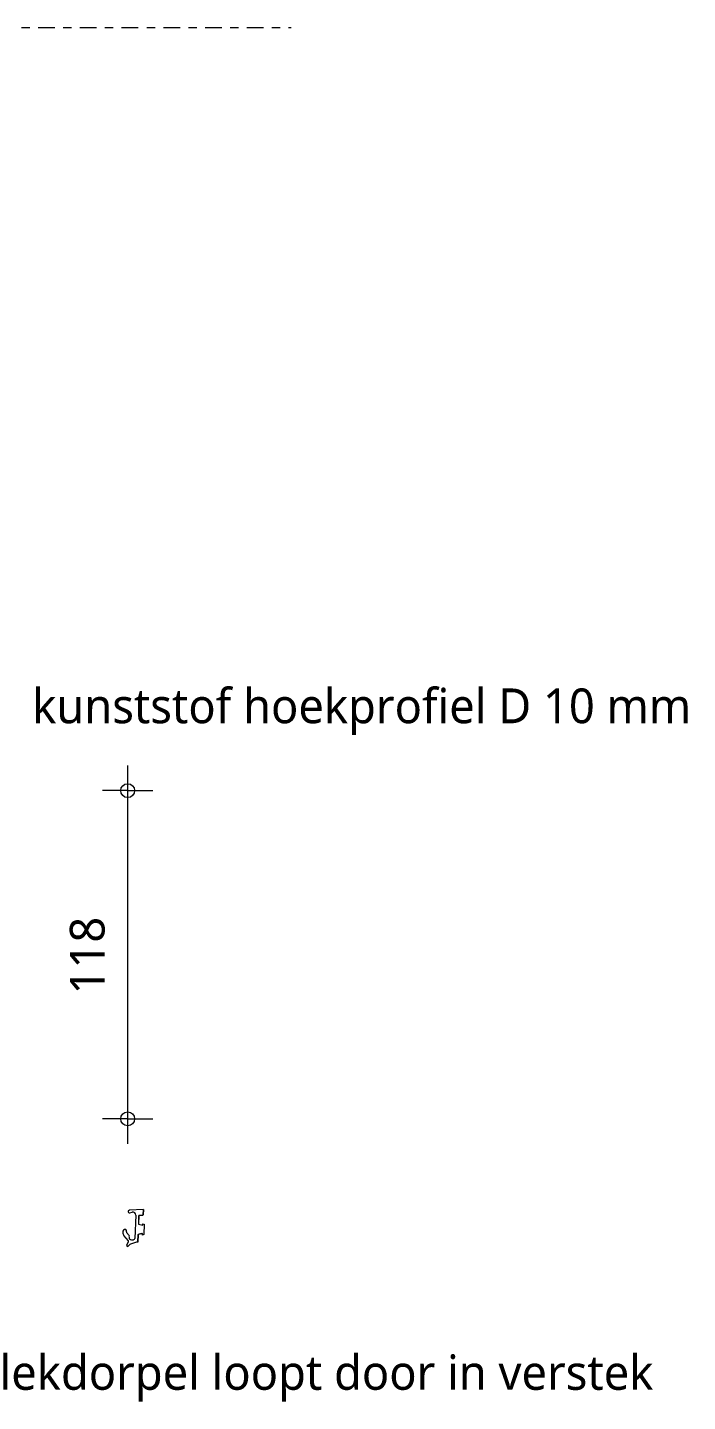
# Model space of a CAD drawing. Header units: millimetres. Extents: x 6732 to 10947, y 894 to 9086.
# Drawn here: x 9616 to 9853.4, y 3077.9 to 3571.9 of the extents above; entities that cross this region are included whole.
import ezdxf

# ---------------------------------------------------------------- set-up
doc = ezdxf.new("R2010")
doc.units = ezdxf.units.MM
doc.linetypes.add('MV_center', pattern=[15, 6, -3, 3, -3])
for name, color, linetype, lineweight in [('A-ANNO-DIMS', 211, 'Continuous', 13), ('A-ANNO-DIMS-5', 211, 'Continuous', 13), ('A-DETL-GENF', 92, 'Continuous', 18), ('Doorsnede Strandbaak_dwg', 8, 'Continuous', 13), ('G-ANNO-TEXT', 231, 'Continuous', 13), ('zeichnen', 250, 'Continuous', 13)]:
    doc.layers.add(name, color=color, linetype=linetype, lineweight=lineweight)
doc.styles.add('Segoe UI_2', font='segoeui.ttf', dxfattribs={"height": 12.5})
doc.dimstyles.new('2_5_mm_1', dxfattribs={"dimscale": 304.8, "dimtxt": 13.092049, "dimasz": 0.016404, "dimexe": 0.029528, "dimexo": 0.0625, "dimgap": 0.014764, "dimtad": 1, "dimdec": 0, "dimzin": 0, "dimdsep": 46, "dimtxsty": 'Segoe UI_2', "dimblk1": 'DOTBLANK', "dimblk2": 'DOTBLANK', "dimsah": 1, "dimcen": 0.09, "dimdle": 0.029528, "dimazin": 0, "dimtfac": 1, "dimtdec": 4, "dimtix": 1, "dimtmove": 0, "dimatfit": 3, "dimfxl": 0.029528, "dimfxlon": 1, "dimtvp": 1, "dimtfill": 1, "dimtolj": 1, "dimtzin": 0, "dimarcsym": 2})

# ---------------------------------------------------------------- blocks, each defined once
blk = doc.blocks.new('Doorsnede Strandbaak_dwg_rubber-3257550-Details Strandbaak Patio Woning')
at = {"layer": 'zeichnen'}
for p, q in [((-1702, 7718), (-1702, 7933)), ((-1695, 7943), (-1691, 7944)), ((-1644, 8004), (-1655, 7993)), ((-1652, 7933), (-1655, 7937)), ((-1624, 7881), (-1649, 7908)), ((-1631, 7996), (-1646, 7961)), ((-1645, 7956), (-1602, 7910)), ((-1732, 7790), (-1732, 7720)), ((-1647, 7700), (-1670, 7694))]:
    blk.add_line(p, q, dxfattribs=at)
at = {"layer": 'zeichnen', "flags": 128}
for points in [[(-1732, 7895), (-1732, 7966), (-1732, 7896), (-1732, 7966), (-1720, 7966), (-1665, 7986)], [(-1763, 7720), (-1732, 7720), (-1732, 7799), (-1771, 7809), (-1771, 7796), (-1783, 7799), (-1783, 7894), (-1771, 7898), (-1771, 7889)], [(-1771, 7664), (-1771, 7712), (-1771, 7664), (-1642, 7675)]]:
    blk.add_lwpolyline(points, dxfattribs=at)
blk.add_lwpolyline([(-1764, 7884), (-1736, 7891)], close=True, dxfattribs=at)
at = {"layer": 'zeichnen'}
for centre, radius, start, end in [((-1692, 7933), 10.2, 110.2, 180), ((-1679, 7911), 35.6, 47.6331, 110.2), ((-1674, 8010), 25.4, 290.2, 316.4), ((-1659, 7926), 10.2, 327.4337, 43.3926), ((-1642, 7915), 10.2, 147.4337, 222.9571), ((-1641, 7959), 5.08, 157.9571, 222.0291), ((-1638, 7999), 7.62, 90, 136.4), ((-1638, 7999), 7.62, 7, 90), ((-1638, 7999), 7.62, 337.9571, 7), ((-1633, 7880), 43.2, 0, 42.9571), ((-1765, 7889), 5.08, 180, 285), ((-1765, 7889), 5.08, 180, 285), ((-1737, 7896), 5.08, 285, 0), ((-1737, 7896), 5.08, 285, 0), ((-1630, 7876), 7.62, 336.9035, 42.9571), ((-1609, 7867), 15.2, 156.9035, 332.3525), ((-1633, 7880), 43.2, 332.3525, 0), ((-1763, 7712), 7.62, 90, 180), ((-1677, 7718), 25.4, 180, 285.7884), ((-1644, 7688), 12.7, 275, 105.7884)]:
    blk.add_arc(centre, radius, start, end, dxfattribs=at)
blk = doc.blocks.new('NLRS_00_DI_maskeer - Type 1-4234622-Details Strandbaak Patio Woning')
at = {"layer": 'A-DETL-GENF', "linetype": 'MV_center'}
blk.add_line((-100, 0), (411, 0), dxfattribs=at)
blk = doc.blocks.new('DIMBLOCK177-Details Strandbaak Patio Woning')
at = {"layer": 'A-ANNO-DIMS-5'}
for p, q in [((9652.01, 3170.55), (9652.01, 3306.55)), ((9652.01, 3297.55), (9643.01, 3297.55)), ((9652.01, 3297.55), (9661.01, 3297.55)), ((9652.01, 3179.55), (9643.01, 3179.55)), ((9652.01, 3179.55), (9661.01, 3179.55))]:
    blk.add_line(p, q, dxfattribs=at)
for centre in [(9652.01, 3297.55), (9652.01, 3179.55)]:
    blk.add_circle(centre, 2.5, dxfattribs=at)
at = {"layer": 'A-ANNO-DIMS-5', "color": 0, "insert": (9631.2, 3224.26), "char_height": 12.5, "width": 34.2774, "attachment_point": 1, "rotation": 90, "line_spacing_factor": 1.142579, "style": 'Segoe UI_2', "bg_fill": 3, "box_fill_scale": 1.25, "bg_fill_color": 9, "bg_fill_true_color": 13158600, "bg_fill_transparency": 0}
blk.add_mtext('118', dxfattribs=at)
blk = doc.blocks.new('_DotBlank')
at = {"color": 0, "linetype": 'ByBlock', "lineweight": -2}
blk.add_line((-0.5, 0), (-1, 0), dxfattribs=at)
blk.add_circle((0, 0), 0.5, dxfattribs=at)

msp = doc.modelspace()

# ---------------------------------------------------------------- block references
at = {"layer": 'A-DETL-GENF', "linetype": 'MV_center'}
msp.add_blockref('NLRS_00_DI_maskeer - Type 1-4234622-Details Strandbaak Patio Woning', (9299.84, 3571.95), dxfattribs=at)
at = {"layer": 'Doorsnede Strandbaak_dwg', "color": 250, "xscale": 0.0393700787401518, "yscale": 0.0393700787401518, "zscale": 0.0393700787401518, "rotation": 177.8292969025471}
msp.add_blockref('Doorsnede Strandbaak_dwg_rubber-3257550-Details Strandbaak Patio Woning', (9599.44, 3451.12), dxfattribs=at)

# ---------------------------------------------------------------- texts
at = {"layer": 'G-ANNO-TEXT', "color": 7, "char_height": 12.5, "attachment_point": 1, "style": 'Segoe UI_2'}
for s, insert, width in [('kunststof hoekprofiel D 10 mm', (9617.65, 3334.28), 291.4134), ('lekdorpel loopt door in verstek', (9605.92, 3094.6), 289.4092)]:
    msp.add_mtext(s, dxfattribs=dict(at, insert=insert, width=width))

# ---------------------------------------------------------------- dimensions: what is measured, and where the dimension line sits
at = {"layer": 'A-ANNO-DIMS'}
dim = msp.add_linear_dim(base=(9652.01, 3297.55), p1=(9643.01, 3179.55), p2=(9643.01, 3297.55), angle=90, dimstyle='2_5_mm_1', override={"dimpost": '<>', "dimfxl": 118}, dxfattribs=at)
dim.commit()
dim.dimension.update_dxf_attribs({"geometry": 'DIMBLOCK177-Details Strandbaak Patio Woning', "text_midpoint": (9641.02, 3238.55)})

doc.saveas('drawing.dxf')
